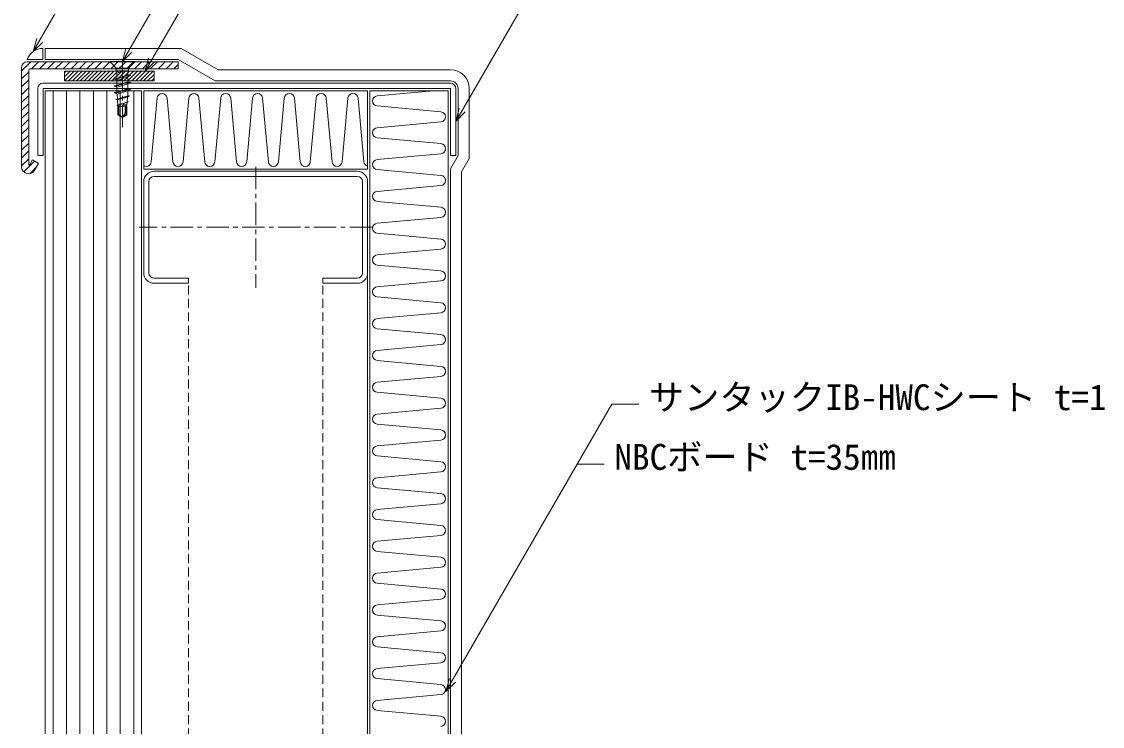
# Model space of a CAD drawing. Units: millimetres, scale not verified. Extents: x -840 to 840, y -594 to 594.
# Drawn here: x -486.1 to -3.3, y 17.6 to 332.4 of the extents above; entities that cross this region are included whole.
import ezdxf
from ezdxf.enums import TextEntityAlignment as Align

# ---------------------------------------------------------------- set-up
doc = ezdxf.new("R2010")
doc.units = ezdxf.units.MM
doc.header["$LTSCALE"] = 2
doc.linetypes.add('CHAIN1', pattern=[8, 5, -1, 1, -1])
doc.linetypes.add('DASHED2', pattern=[3, 2, -1])
for name, color, linetype, lineweight in [('0-0_輪郭線', 7, 'DASHED2', 9), ('0-2_文字', 5, 'Continuous', 9), ('0-6_躯体', 7, 'Continuous', 9), ('0-7_鋼材(C型・H鋼ｅｔｃ)', 7, 'Continuous', 9), ('0-8_中心線', 2, 'CHAIN1', 9), ('0-9_断熱材', 4, 'Continuous', 9), ('0-A_鋼材(受け鋼鈑)', 7, 'Continuous', 9), ('0-B_IBｼｰﾄ', 7, 'Continuous', 9), ('0-D_IBリキッド', 7, 'Continuous', 9), ('0-E_寸法線', 7, 'Continuous', 9), ('0-F_部材(ﾋﾞｽ類)', 7, 'Continuous', 9), ('1-1_部材(積層鋼板)', 4, 'Continuous', 9), ('1-2_ブチルﾃｰﾌﾟ', 4, 'Continuous', 9)]:
    doc.layers.add(name, color=color, linetype=linetype, lineweight=lineweight)
doc.styles.add('ＭＳ ゴシック', font='')
doc.styles.get('ＭＳ ゴシック').set_extended_font_data('MS Gothic')

msp = doc.modelspace()

# ---------------------------------------------------------------- linework, layer by layer
at = {"layer": '0-0_輪郭線'}
for p, q in [((-411.515, -413.454), (-411.515, 215.546)), ((-351.515, -413.454), (-351.515, 215.546))]:
    msp.add_line(p, q, dxfattribs=at)
at = {"layer": '0-6_躯体'}
for p, q in [((-475.515, 301.546), (-432.515, 301.546)), ((-475.515, -413.454), (-475.515, 301.546)), ((-432.515, -413.454), (-432.515, 301.546))]:
    msp.add_line(p, q, dxfattribs=at)
at = {"layer": '0-6_躯体', "color": 4}
for p, q in [((-472.015, -413.454), (-472.015, 301.546)), ((-466.015, -413.454), (-466.015, 301.546)), ((-460.015, -413.454), (-460.015, 301.546)), ((-454.015, -413.454), (-454.015, 301.546)), ((-448.015, -413.454), (-448.015, 301.546)), ((-442.015, -413.454), (-442.015, 301.546)), ((-436.015, -413.454), (-436.015, 301.546))]:
    msp.add_line(p, q, dxfattribs=at)
at = {"layer": '0-7_鋼材(C型・H鋼ｅｔｃ)'}
for p, q in [((-431.515, 260.946), (-431.515, 220.146)), ((-429.215, 220.146), (-429.215, 260.946)), ((-336.115, 265.546), (-426.915, 265.546)), ((-426.915, 263.246), (-336.115, 263.246)), ((-333.815, 260.946), (-333.815, 220.146)), ((-331.515, 220.146), (-331.515, 260.946)), ((-331.515, -413.454), (-331.515, 220.146))]:
    msp.add_line(p, q, dxfattribs=at)
for points in [[(-426.915, 215.546), (-411.515, 215.546), (-411.515, 217.846), (-426.915, 217.846)], [(-336.115, 217.846), (-351.515, 217.846), (-351.515, 215.546), (-336.115, 215.546)]]:
    msp.add_lwpolyline(points, dxfattribs=at)
for centre, radius, start, end in [((-426.915, 260.946), 4.6, 90, 180), ((-426.915, 260.946), 2.3, 90, 180), ((-336.115, 260.946), 4.6, 0, 90), ((-336.115, 260.946), 2.3, 0, 90), ((-426.915, 220.146), 4.6, 180, 270), ((-426.915, 220.146), 2.3, 180, 270), ((-336.115, 220.146), 2.3, 270, 0), ((-336.115, 220.146), 4.6, 270, 0)]:
    msp.add_arc(centre, radius, start, end, dxfattribs=at)
at = {"layer": '0-8_中心線'}
for p, q in [((-441.089, 285.248), (-441.089, 316.17)), ((-381.515, 267.546), (-381.515, 213.546)), ((-329.515, 240.546), (-433.515, 240.546))]:
    msp.add_line(p, q, dxfattribs=at)
at = {"layer": '0-9_断熱材'}
for p, q in [((-302.067, 301.546), (-327.249, 299.245)), ((-425.591, 298.28), (-428.192, 269.811)), ((-421.085, 298.28), (-418.484, 269.811)), ((-411.377, 298.28), (-413.977, 269.811)), ((-406.87, 298.28), (-404.269, 269.811)), ((-397.162, 298.28), (-399.763, 269.811)), ((-392.655, 298.28), (-390.055, 269.811)), ((-382.947, 298.28), (-385.548, 269.811)), ((-378.44, 298.28), (-375.84, 269.811)), ((-368.733, 298.28), (-371.333, 269.811)), ((-364.226, 298.28), (-361.625, 269.811)), ((-354.518, 298.28), (-357.118, 269.811)), ((-350.011, 298.28), (-347.41, 269.811)), ((-340.303, 298.28), (-342.904, 269.811)), ((-335.796, 298.28), (-333.196, 269.811)), ((-298.78, 292.138), (-327.249, 294.738)), ((-298.78, 287.631), (-327.249, 285.031)), ((-298.78, 277.923), (-327.249, 280.524)), ((-298.78, 273.416), (-327.249, 270.816)), ((-298.78, 263.709), (-327.249, 266.309)), ((-298.78, 259.202), (-327.249, 256.601)), ((-298.78, 249.494), (-327.249, 252.094)), ((-298.78, 244.987), (-327.249, 242.386)), ((-298.78, 235.279), (-327.249, 237.88)), ((-298.78, 230.772), (-327.249, 228.172)), ((-298.78, 221.064), (-327.249, 223.665)), ((-298.78, 216.557), (-327.249, 213.957)), ((-298.78, 206.85), (-327.249, 209.45)), ((-298.78, 202.343), (-327.249, 199.742)), ((-298.78, 192.635), (-327.249, 195.235)), ((-298.78, 188.128), (-327.249, 185.527)), ((-298.78, 178.42), (-327.249, 181.021)), ((-298.78, 173.913), (-327.249, 171.313)), ((-298.78, 164.205), (-327.249, 166.806)), ((-298.78, 159.699), (-327.249, 157.098)), ((-298.78, 149.991), (-327.249, 152.591)), ((-298.78, 145.484), (-327.249, 142.883)), ((-298.78, 135.776), (-327.249, 138.376)), ((-298.78, 131.269), (-327.249, 128.669)), ((-298.78, 121.561), (-327.249, 124.162)), ((-298.78, 117.054), (-327.249, 114.454)), ((-298.78, 107.346), (-327.249, 109.947)), ((-298.78, 102.84), (-327.249, 100.239)), ((-298.78, 93.132), (-327.249, 95.732)), ((-298.78, 88.625), (-327.249, 86.024)), ((-298.78, 78.917), (-327.249, 81.517)), ((-298.78, 74.41), (-327.249, 71.81)), ((-298.78, 64.702), (-327.249, 67.303)), ((-298.78, 60.195), (-327.249, 57.595)), ((-298.78, 50.488), (-327.249, 53.088)), ((-298.78, 45.981), (-327.249, 43.38)), ((-298.78, 36.273), (-327.249, 38.873)), ((-298.78, 31.766), (-327.249, 29.165)), ((-298.78, 22.058), (-327.249, 24.659))]:
    msp.add_line(p, q, dxfattribs=at)
at = {"layer": '0-9_断熱材', "color": 7}
for points in [[(-431.515, 301.546), (-331.515, 301.546), (-331.515, 266.546), (-431.515, 266.546)], [(-330.515, -161.454), (-330.515, 301.546), (-295.515, 301.546), (-295.515, -161.454)]]:
    msp.add_lwpolyline(points, close=True, dxfattribs=at)
at = {"layer": '0-9_断熱材'}
for centre, start, end in [((-423.338, 298.069), 5.35135, 174.64865), ((-409.123, 298.069), 5.35135, 174.64865), ((-394.909, 298.069), 5.35135, 174.64865), ((-380.694, 298.069), 5.35135, 174.64865), ((-366.479, 298.069), 5.35135, 174.64865), ((-352.264, 298.069), 5.35135, 174.64865), ((-338.05, 298.069), 5.35135, 174.64865), ((-327.038, 296.992), 95.35135, 264.64865), ((-298.992, 289.885), 275.35135, 84.64865), ((-327.038, 282.777), 95.35135, 264.64865), ((-298.992, 275.67), 275.35135, 84.64865), ((-327.038, 268.562), 95.35135, 264.64865), ((-430.445, 270.022), 241.80374, 354.64865), ((-416.231, 270.022), 185.35135, 354.64865), ((-402.016, 270.022), 185.35135, 354.64865), ((-387.801, 270.022), 185.35135, 354.64865), ((-373.586, 270.022), 185.35135, 354.64865), ((-359.372, 270.022), 185.35135, 354.64865), ((-345.157, 270.022), 185.35135, 354.64865), ((-330.942, 270.022), 185.35135, 255.34695), ((-298.992, 261.455), 275.35135, 84.64865), ((-327.038, 254.348), 95.35135, 264.64865), ((-298.992, 247.24), 275.35135, 84.64865), ((-327.038, 240.133), 95.35135, 264.64865), ((-298.992, 233.026), 275.35135, 84.64865), ((-327.038, 225.918), 95.35135, 264.64865), ((-298.992, 218.811), 275.35135, 84.64865), ((-327.038, 211.704), 95.35135, 264.64865), ((-298.992, 204.596), 275.35135, 84.64865), ((-327.038, 197.489), 95.35135, 264.64865), ((-298.992, 190.381), 275.35135, 84.64865), ((-327.038, 183.274), 95.35135, 264.64865), ((-298.992, 176.167), 275.35135, 84.64865), ((-327.038, 169.059), 95.35135, 264.64865), ((-298.992, 161.952), 275.35135, 84.64865), ((-327.038, 154.845), 95.35135, 264.64865), ((-298.992, 147.737), 275.35135, 84.64865), ((-327.038, 140.63), 95.35135, 264.64865), ((-298.992, 133.522), 275.35135, 84.64865), ((-327.038, 126.415), 95.35135, 264.64865), ((-298.992, 119.308), 275.35135, 84.64865), ((-327.038, 112.2), 95.35135, 264.64865), ((-298.992, 105.093), 275.35135, 84.64865), ((-327.038, 97.986), 95.35135, 264.64865), ((-298.992, 90.878), 275.35135, 84.64865), ((-327.038, 83.771), 95.35135, 264.64865), ((-298.992, 76.664), 275.35135, 84.64865), ((-327.038, 69.556), 95.35135, 264.64865), ((-298.992, 62.449), 275.35135, 84.64865), ((-327.038, 55.341), 95.35135, 264.64865), ((-298.992, 48.234), 275.35135, 84.64865), ((-327.038, 41.127), 95.35135, 264.64865), ((-298.992, 34.019), 275.35135, 84.64865), ((-327.038, 26.912), 95.35135, 264.64865), ((-298.992, 19.805), 275.35135, 84.64865)]:
    msp.add_arc(centre, 2.263, start, end, dxfattribs=at)
at = {"layer": '0-A_鋼材(受け鋼鈑)'}
msp.add_line((-294.515, 304.946), (-476.515, 304.946), dxfattribs=at)
for points in [[(-478.915, 302.546), (-478.915, 272.546), (-476.515, 272.546)], [(-476.515, 272.546), (-476.515, 302.546), (-294.515, 302.546), (-294.515, 272.546), (-292.115, 272.546), (-292.115, 302.546)]]:
    msp.add_lwpolyline(points, dxfattribs=at)
for centre, start, end in [((-476.515, 302.546), 90, 180), ((-294.515, 302.546), 0, 90)]:
    msp.add_arc(centre, 2.4, start, end, dxfattribs=at)
at = {"layer": '0-B_IBｼｰﾄ'}
for p, q in [((-414.75, 320.446), (-475.589, 320.446)), ((-475.589, 315.446), (-475.589, 320.446)), ((-414.75, 320.446), (-398.295, 310.946)), ((-416.089, 315.446), (-475.589, 315.446)), ((-416.089, 315.446), (-399.635, 305.946)), ((-294.515, 310.946), (-398.295, 310.946)), ((-294.515, 305.946), (-399.635, 305.946)), ((-291.115, 272.546), (-291.115, 302.546)), ((-286.115, 271.206), (-286.115, 302.546)), ((-291.115, 272.546), (-294.515, 266.657)), ((-286.115, 271.206), (-289.515, 265.317)), ((-294.515, -139.964), (-294.515, 266.657)), ((-289.515, -138.144), (-289.515, 265.317))]:
    msp.add_line(p, q, dxfattribs=at)
for radius in [8.4, 3.4]:
    msp.add_arc((-294.515, 302.546), radius, 0, 90, dxfattribs=at)
at = {"layer": '0-D_IBリキッド'}
for q in [(-476.589, 320.446), (-483.589, 315.446)]:
    msp.add_line((-476.589, 315.446), q, dxfattribs=at)
msp.add_arc((-476.589, 313.046), 7.4, 90, 161.07536, dxfattribs=at)
at = {"layer": '0-E_寸法線'}
for p, q in [((-296.515, 33.078), (-222.403, 161.445)), ((-222.403, 161.445), (-210.403, 161.445)), ((-237.8, 134.777), (-225.8, 134.777))]:
    msp.add_line(p, q, dxfattribs=at)
for points in [[(-480.891, 319.067), (-389.077, 478.095), (-377.077, 478.095)], [(-441.089, 314.606), (-360.645, 453.942), (-348.645, 453.942)], [(-430.915, 310.279), (-360.977, 431.417), (-348.977, 431.417)], [(-292.115, 287.856), (-240.448, 377.347), (-228.448, 377.347)], [(-476.648, 323.31), (-480.891, 319.067), (-479.338, 324.863)], [(-436.847, 318.849), (-441.089, 314.606), (-439.537, 320.402)], [(-426.672, 314.522), (-430.915, 310.279), (-429.362, 316.075)], [(-287.872, 292.099), (-292.115, 287.856), (-290.562, 293.652)], [(-292.272, 37.321), (-296.515, 33.078), (-294.962, 38.874)]]:
    msp.add_lwpolyline(points, dxfattribs=at)
at = {"layer": '0-F_部材(ﾋﾞｽ類)'}
for p, q in [((-446.603, 314.606), (-435.576, 314.606)), ((-446.603, 314.606), (-446.603, 314.446)), ((-446.603, 314.446), (-435.576, 314.446)), ((-443.856, 311.698), (-446.603, 314.446)), ((-438.323, 311.698), (-435.576, 314.446)), ((-435.576, 314.606), (-435.576, 314.446)), ((-443.856, 311.698), (-438.323, 311.698)), ((-443.856, 311.698), (-443.856, 310.491)), ((-443.856, 310.491), (-438.323, 310.491)), ((-443.596, 307.051), (-443.596, 310.167)), ((-443.589, 310.4), (-443.589, 310.491)), ((-442.636, 310.401), (-442.616, 310.401)), ((-442.636, 310.314), (-442.616, 310.314)), ((-438.596, 308.577), (-438.596, 310.491)), ((-438.323, 311.698), (-438.323, 310.491)), ((-443.589, 303.957), (-443.589, 306.253)), ((-438.589, 305.481), (-438.589, 307.751)), ((-438.589, 302.419), (-438.589, 304.656)), ((-443.589, 300.894), (-443.589, 303.159)), ((-443.467, 300.03), (-443.329, 297.83)), ((-438.629, 301.57), (-438.712, 299.288)), ((-443.962, 297.775), (-443.467, 297.775)), ((-443.467, 297.775), (-438.629, 299.288)), ((-437.914, 299.288), (-443.467, 297.775)), ((-438.629, 298.793), (-443.467, 297.473)), ((-443.467, 295.095), (-443.329, 295.095)), ((-443.329, 297.473), (-443.164, 295.165)), ((-438.409, 296.635), (-443.329, 295.095)), ((-438.767, 296.415), (-443.329, 294.958)), ((-442.899, 294.608), (-443.164, 295.025)), ((-442.679, 291.11), (-442.679, 294.608)), ((-441.089, 294.608), (-440.294, 295.928)), ((-441.089, 289.608), (-441.089, 294.608)), ((-440.715, 295.229), (-439.334, 295.229)), ((-439.334, 290.928), (-439.334, 295.229)), ((-439.18, 294.608), (-438.912, 296.357)), ((-438.768, 298.746), (-438.912, 296.551)), ((-438.409, 296.635), (-438.767, 296.415)), ((-438.409, 296.635), (-438.712, 296.635)), ((-437.914, 299.288), (-438.629, 299.288)), ((-437.914, 299.288), (-438.629, 298.793)), ((-442.679, 291.11), (-443.064, 290.625)), ((-441.089, 289.608), (-443.064, 290.625)), ((-441.039, 289.633), (-442.679, 291.11)), ((-441.089, 289.674), (-439.334, 290.928)), ((-441.089, 289.608), (-439.032, 290.625)), ((-439.032, 290.625), (-439.334, 290.928))]:
    msp.add_line(p, q, dxfattribs=at)
for points in [[(-442.91, 310.491), (-443.944, 310.353), (-442.624, 309.649), (-439.979, 310.491)], [(-442.636, 310.401), (-442.763, 310.377), (-442.891, 310.356), (-443.021, 310.339), (-443.15, 310.325), (-443.279, 310.313), (-443.407, 310.303), (-443.534, 310.296), (-443.659, 310.292), (-443.781, 310.289), (-443.823, 310.289)], [(-442.636, 310.314), (-442.748, 310.298), (-442.864, 310.284), (-442.985, 310.271), (-443.109, 310.259), (-443.237, 310.248), (-443.367, 310.237), (-443.498, 310.228), (-443.632, 310.219), (-443.686, 310.216)], [(-442.347, 310.491), (-442.419, 310.468), (-442.636, 310.401), (-442.616, 310.401)], [(-442.079, 310.491), (-442.207, 310.449), (-442.419, 310.382), (-442.636, 310.314), (-442.616, 310.314)], [(-437.634, 308.47), (-438.576, 308.356), (-438.905, 308.301), (-439.234, 308.239), (-439.562, 308.169), (-439.889, 308.093), (-440.216, 308.009), (-440.541, 307.919), (-440.866, 307.823), (-441.188, 307.722), (-441.51, 307.615), (-441.689, 307.547), (-441.871, 307.48), (-442.057, 307.412), (-442.247, 307.345), (-442.442, 307.277), (-442.64, 307.21), (-442.843, 307.142), (-443.05, 307.075), (-443.262, 307.007), (-443.479, 306.94), (-443.606, 306.916), (-443.735, 306.896), (-443.864, 306.878), (-443.993, 306.864), (-444.122, 306.852), (-444.25, 306.842), (-444.377, 306.835), (-444.502, 306.831), (-444.625, 306.828), (-444.666, 306.828)], [(-437.634, 305.375), (-438.576, 305.261), (-438.905, 305.207), (-439.234, 305.144), (-439.562, 305.075), (-439.889, 304.998), (-440.216, 304.914), (-440.541, 304.825), (-440.866, 304.729), (-441.188, 304.627), (-441.51, 304.52), (-441.689, 304.452), (-441.871, 304.385), (-442.057, 304.317), (-442.247, 304.25), (-442.442, 304.182), (-442.64, 304.115), (-442.843, 304.047), (-443.05, 303.98), (-443.262, 303.912), (-443.479, 303.845), (-443.606, 303.821), (-443.735, 303.801), (-443.864, 303.783), (-443.993, 303.769), (-444.122, 303.757), (-444.25, 303.748), (-444.377, 303.741), (-444.502, 303.736), (-444.625, 303.733), (-444.666, 303.733)], [(-437.392, 308.443), (-438.584, 308.29), (-438.919, 308.23), (-439.252, 308.163), (-439.582, 308.089), (-439.91, 308.01), (-440.236, 307.925), (-440.559, 307.834), (-440.879, 307.737), (-441.196, 307.636), (-441.51, 307.528), (-441.689, 307.461), (-441.871, 307.393), (-442.057, 307.326), (-442.247, 307.258), (-442.442, 307.191), (-442.64, 307.123), (-442.843, 307.056), (-443.05, 306.988), (-443.262, 306.921), (-443.479, 306.853), (-443.591, 306.837), (-443.708, 306.823), (-443.828, 306.81), (-443.953, 306.798), (-444.08, 306.787), (-444.21, 306.776), (-444.342, 306.767), (-444.475, 306.758), (-444.529, 306.755)], [(-437.392, 305.348), (-438.584, 305.195), (-438.919, 305.135), (-439.252, 305.068), (-439.582, 304.995), (-439.91, 304.915), (-440.236, 304.83), (-440.559, 304.739), (-440.879, 304.643), (-441.196, 304.541), (-441.51, 304.434), (-441.689, 304.366), (-441.871, 304.299), (-442.057, 304.231), (-442.247, 304.164), (-442.442, 304.096), (-442.64, 304.029), (-442.843, 303.961), (-443.05, 303.894), (-443.262, 303.826), (-443.479, 303.759), (-443.591, 303.743), (-443.708, 303.728), (-443.828, 303.715), (-443.953, 303.703), (-444.08, 303.692), (-444.21, 303.682), (-444.342, 303.672), (-444.475, 303.663), (-444.529, 303.66)], [(-437.634, 302.312), (-438.576, 302.198), (-438.905, 302.144), (-439.234, 302.082), (-439.562, 302.012), (-439.889, 301.935), (-440.216, 301.852), (-440.541, 301.762), (-440.866, 301.666), (-441.188, 301.564), (-441.51, 301.457), (-441.689, 301.39), (-441.871, 301.322), (-442.057, 301.255), (-442.247, 301.187), (-442.442, 301.12), (-442.64, 301.052), (-442.843, 300.985), (-443.05, 300.917), (-443.262, 300.85), (-443.479, 300.782), (-443.606, 300.758), (-443.735, 300.738), (-443.864, 300.721), (-443.993, 300.706), (-444.122, 300.694), (-444.25, 300.685), (-444.377, 300.678), (-444.502, 300.673), (-444.625, 300.67), (-444.666, 300.67)], [(-437.392, 302.285), (-438.584, 302.133), (-438.919, 302.072), (-439.252, 302.005), (-439.582, 301.932), (-439.91, 301.852), (-440.236, 301.767), (-440.559, 301.676), (-440.879, 301.58), (-441.196, 301.478), (-441.51, 301.371), (-441.689, 301.303), (-441.871, 301.236), (-442.057, 301.168), (-442.247, 301.101), (-442.442, 301.033), (-442.64, 300.966), (-442.843, 300.898), (-443.05, 300.831), (-443.262, 300.763), (-443.479, 300.696), (-443.591, 300.68), (-443.708, 300.665), (-443.828, 300.652), (-443.953, 300.64), (-444.08, 300.629), (-444.21, 300.619), (-444.342, 300.609), (-444.475, 300.6), (-444.529, 300.597)], [(-443.467, 297.775), (-443.962, 297.775), (-443.467, 297.473)], [(-438.712, 296.635), (-443.329, 295.095), (-443.467, 295.095), (-443.329, 294.958)], [(-443.064, 290.625), (-443.064, 294.608), (-439.032, 294.608), (-439.032, 290.625)], [(-441.089, 289.678), (-439.774, 291.462), (-439.774, 294.608)]]:
    msp.add_lwpolyline(points, dxfattribs=at)
for points in [[(-437.392, 308.443), (-438.629, 308.581), (-443.467, 307.068), (-444.787, 306.892), (-443.467, 306.188), (-438.629, 307.728)], [(-437.392, 305.348), (-438.629, 305.486), (-443.467, 303.973), (-444.787, 303.797), (-443.467, 303.093), (-438.629, 304.633)], [(-437.392, 302.285), (-438.629, 302.423), (-443.467, 300.91), (-444.787, 300.734), (-443.467, 300.03), (-438.629, 301.57)]]:
    msp.add_lwpolyline(points, close=True, dxfattribs=at)
at = {"layer": '1-1_部材(積層鋼板)'}
for p, q in [((-486.089, 310.383), (-482.027, 314.446)), ((-481.658, 311.279), (-478.491, 314.446)), ((-478.122, 311.279), (-474.956, 314.446)), ((-474.587, 311.279), (-471.42, 314.446)), ((-471.051, 311.279), (-467.885, 314.446)), ((-467.516, 311.279), (-464.349, 314.446)), ((-463.98, 311.279), (-460.814, 314.446)), ((-460.445, 311.279), (-457.278, 314.446)), ((-456.909, 311.279), (-453.742, 314.446)), ((-453.374, 311.279), (-450.207, 314.446)), ((-449.838, 311.279), (-446.671, 314.446)), ((-446.303, 311.279), (-443.136, 314.446)), ((-439.231, 311.279), (-436.065, 314.446)), ((-435.696, 311.279), (-432.529, 314.446)), ((-432.16, 311.279), (-428.994, 314.446)), ((-428.625, 311.279), (-425.458, 314.446)), ((-425.089, 311.279), (-421.923, 314.446)), ((-421.554, 311.279), (-418.387, 314.446)), ((-486.089, 306.847), (-482.923, 310.014)), ((-482.923, 268.439), (-482.923, 310.779)), ((-418.018, 311.279), (-416.089, 313.208)), ((-486.089, 303.312), (-482.923, 306.478)), ((-486.089, 299.776), (-482.923, 302.943)), ((-486.089, 296.241), (-482.923, 299.407)), ((-486.089, 292.705), (-482.923, 295.872)), ((-486.089, 289.17), (-482.923, 292.336)), ((-486.089, 285.634), (-482.923, 288.801)), ((-486.089, 282.099), (-482.923, 285.265)), ((-486.089, 278.563), (-482.923, 281.73)), ((-486.089, 275.028), (-482.923, 278.194)), ((-486.089, 271.492), (-482.923, 274.659)), ((-486.089, 267.956), (-482.923, 271.123)), ((-485.156, 265.355), (-480.393, 270.118)), ((-482.481, 264.493), (-479.298, 267.676))]:
    msp.add_line(p, q, dxfattribs=at)
at = {"layer": '1-1_部材(積層鋼板)', "color": 7}
for p, q in [((-486.089, 311.946), (-486.089, 267.565)), ((-482.923, 268.439), (-482.923, 310.779))]:
    msp.add_line(p, q, dxfattribs=at)
at = {"layer": '1-1_部材(積層鋼板)'}
for points in [[(-482.423, 311.279), (-441.089, 311.279), (-441.089, 314.446), (-483.589, 314.446)], [(-442.767, 311.279), (-441.089, 312.956), (-439.6, 314.446)], [(-486.089, 311.946), (-486.089, 267.565), (-486.089, 267.571)], [(-480.262, 266.007), (-478.515, 269.034), (-481.257, 270.617), (-482.569, 268.345)]]:
    msp.add_lwpolyline(points, dxfattribs=at)
at = {"layer": '1-1_部材(積層鋼板)', "color": 7}
for points in [[(-482.423, 311.279), (-416.089, 311.279), (-416.089, 314.446), (-483.589, 314.446)], [(-480.262, 266.007), (-478.515, 269.034), (-481.257, 270.617), (-482.569, 268.345)]]:
    msp.add_lwpolyline(points, dxfattribs=at)
at = {"layer": '1-1_部材(積層鋼板)'}
msp.add_lwpolyline([(-416.089, 311.279), (-416.089, 314.446), (-441.089, 314.446), (-441.089, 311.279)], close=True, dxfattribs=at)
for centre, radius, start, end in [((-483.589, 311.946), 2.5, 90, 180), ((-482.423, 310.779), 0.5, 90, 180), ((-482.967, 267.568), 3.123, 179.94418, 330), ((-482.733, 268.439), 0.19, 180, 330)]:
    msp.add_arc(centre, radius, start, end, dxfattribs=at)
at = {"layer": '1-1_部材(積層鋼板)', "color": 7}
for centre, radius, start, end in [((-483.589, 311.946), 2.5, 90, 180), ((-482.423, 310.779), 0.5, 90, 180), ((-482.967, 267.568), 3.123, 179.94418, 330), ((-482.733, 268.439), 0.19, 180, 330)]:
    msp.add_arc(centre, radius, start, end, dxfattribs=at)
at = {"layer": '1-2_ブチルﾃｰﾌﾟ'}
for p, q in [((-466.923, 309.498), (-466.141, 310.279)), ((-466.923, 307.73), (-464.374, 310.279)), ((-466.923, 305.962), (-462.606, 310.279)), ((-465.171, 305.946), (-460.838, 310.279)), ((-463.404, 305.946), (-459.07, 310.279)), ((-461.636, 305.946), (-457.303, 310.279)), ((-459.868, 305.946), (-455.535, 310.279)), ((-458.1, 305.946), (-453.767, 310.279)), ((-456.333, 305.946), (-451.999, 310.279)), ((-454.565, 305.946), (-450.231, 310.279)), ((-452.797, 305.946), (-448.464, 310.279)), ((-451.029, 305.946), (-446.696, 310.279)), ((-449.261, 305.946), (-444.928, 310.279)), ((-447.494, 305.946), (-443.16, 310.279)), ((-445.726, 305.946), (-441.393, 310.279)), ((-443.958, 305.946), (-439.625, 310.279)), ((-442.19, 305.946), (-437.857, 310.279)), ((-440.423, 305.946), (-436.089, 310.279)), ((-438.655, 305.946), (-434.322, 310.279)), ((-436.887, 305.946), (-432.554, 310.279)), ((-435.119, 305.946), (-430.786, 310.279)), ((-433.352, 305.946), (-429.018, 310.279)), ((-431.584, 305.946), (-427.25, 310.279)), ((-429.816, 305.946), (-426.923, 308.839)), ((-428.048, 305.946), (-426.923, 307.071))]:
    msp.add_line(p, q, dxfattribs=at)
at = {"layer": '1-2_ブチルﾃｰﾌﾟ', "color": 7}
msp.add_lwpolyline([(-466.923, 305.946), (-426.923, 305.946), (-426.923, 310.279), (-466.923, 310.279)], close=True, dxfattribs=at)
at = {"layer": '1-2_ブチルﾃｰﾌﾟ'}
msp.add_lwpolyline([(-466.923, 305.946), (-426.923, 305.946), (-426.923, 310.279), (-466.923, 310.279)], close=True, dxfattribs=at)

# ---------------------------------------------------------------- texts
at = {"layer": '0-2_文字', "color": 7, "style": 'ＭＳ ゴシック'}
for s, p in [('サンタックIB-HWCシート t=1.5㎜以上', (-205.863, 155.386)), ('NBCボード t=35㎜', (-221.259, 128.718))]:
    msp.add_text(s, height=11.54, dxfattribs=at).set_placement(p, align=Align.BOTTOM_LEFT)

doc.saveas('drawing.dxf')
